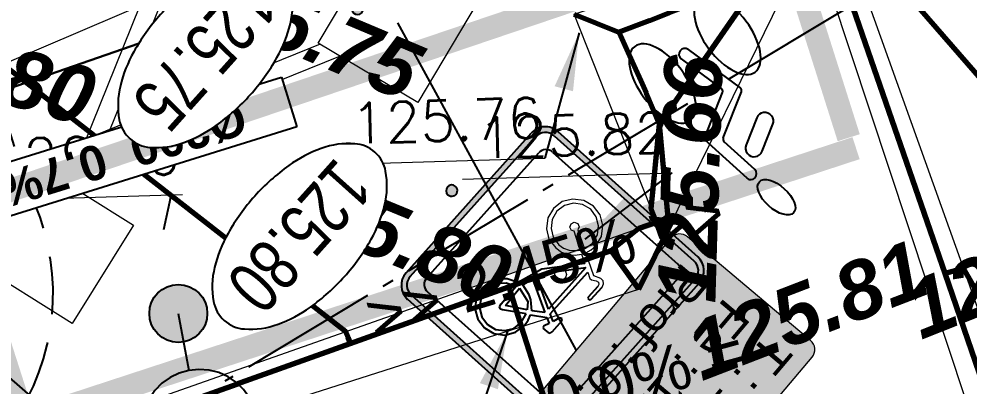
# Model space of a CAD drawing. Header units: metres. Extents: x -2858 to 512, y -1995 to 1252.
# Drawn here: x -1177.99 to -1169.79, y -936.58 to -933.41 of the extents above; entities that cross this region are included whole.
import ezdxf
from ezdxf.enums import TextEntityAlignment as Align
from ezdxf.lldxf.tags import DXFTag

# ---------------------------------------------------------------- set-up
doc = ezdxf.new("R2010")
doc.units = ezdxf.units.M
doc.header["$PDMODE"] = 33
doc.header["$PDSIZE"] = 0.1
doc.linetypes.add('CACHEX2', pattern=[0.75, 0.5, -0.25])
doc.linetypes.add('ECL-1', pattern=[1.51, 1.2, -0.155, 0, -0.155])
for name, color, linetype in [('&G_05_VU_02', 7, 'Continuous'), ('--ui- Voirie- Signalisation', 7, 'Continuous'), ('04-NIV-COT', 1, 'Continuous'), ('05.2-EP-TXT', 5, 'Continuous'), ('09-BT-4X35+TPC75', 1, 'CACHEX2'), ('10-ECL-LUM', 32, 'Continuous'), ('10-ECL-TPC63x1', 32, 'ECL-1'), ('DWG_Projet_-_Pro - 1', 7, 'Continuous')]:
    doc.layers.add(name, color=color, linetype=linetype)
for name, color, linetype, lineweight, true_color in [('03-HCH-15x30-0 à 10cm', 7, 'Continuous', 0, 0xb3ffff), ('Ass - EP - Regards', 5, 'Continuous', 0, 0x0000ff), ('Ass - EP - Réseau', 5, 'Continuous', 0, 0x0000ff), ('Ass - EP - Textes - Regards', 5, 'Continuous', 0, 0x0000ff), ('Ass - EU - Regards', 1, 'Continuous', 0, 0xff0000), ('Ass - EU - Réseau', 1, 'Continuous', 0, 0xff0000), ('Ass - EU - Textes - Regards', 1, 'Continuous', 0, 0xff0000), ('Surface Projet - Textes - Altitudes', 7, 'Continuous', 0, 0x333399), ('Surface PROJET VOIRIE - Cotations - Cotation Points', 7, 'Continuous', 0, 0xc02000), ('Surface PROJET VOIRIE - Entrées en terre talus', 5, 'Continuous', 0, 0x0000ff), ("Surface PROJET VOIRIE - Réseaux d'écoulement", 7, 'Ligne écoulement', 70, 0x33cccc), ('Surface PROJET VOIRIE - Surfaces projet', 7, 'Continuous', 0, 0x333399), ('Surface PROJET VOIRIE - Textes - Altitudes', 7, 'Continuous', 0, 0x333399), ('Surface PROJET VOIRIE - Textes - Pente des côtés', 7, 'Continuous', 0, 0x333399), ("TERRAIN APRES TERR BAT - Lignes d'arêtes", 7, 'Continuous', 0, 0xc04040), ('TERRAIN APRES TERR BAT - Points', 7, 'Continuous', 0, 0x808000)]:
    doc.layers.add(name, color=color, linetype=linetype, lineweight=lineweight, true_color=true_color)
doc.layers.add('04-NIV-MSQ', color=255, linetype='Continuous', lineweight=0)
doc.layers.add('05.2-EP-400PVC', color=5, linetype='Continuous', lineweight=30)
doc.layers.add('DWG_MENSURA_(81 - 06-EU-TXT', color=7, linetype='Continuous', true_color=0x7f1f00)
doc.styles.add('Altitude Surfaces projet', font='arialbi.ttf', dxfattribs={"height": 0.5})
doc.styles.add('ARIAL', font='arial.ttf')
doc.styles.add('ARIAL GRAS', font='arialbd.ttf')
doc.styles.add('Cotation', font='romans.shx')
doc.styles.add('CoteHor.3', font='arial.ttf', dxfattribs={"height": 0.0017})
doc.styles.add('Couches géologiques', font='arial.ttf', dxfattribs={"height": 0.3})
doc.styles.add('Mensura_Standard', font='arial.ttf', dxfattribs={"height": 1})
doc.styles.add('Pente Surfaces projet', font='arial.ttf', dxfattribs={"height": 0.4})
doc.styles.get("Standard").update_dxf_attribs({"font": 'arial.ttf'})
tags = doc.linetypes.add('Ligne écoulement', pattern='A,5,[">",Mensura_Standard,S=2,R=0,X=0,Y=-1],0', length=5).pattern_tags.tags
tags[13:14] = [DXFTag(74, 4), DXFTag(75, 0), DXFTag(340, '0'), DXFTag(46, 0.0), DXFTag(50, 0.0), DXFTag(44, 0.0), DXFTag(45, 0.0)]
doc.dimstyles.get("Standard").update_dxf_attribs({"dimtxt": 0.18, "dimasz": 0.18, "dimexe": 0.18, "dimexo": 0.0625, "dimgap": 0.09, "dimtad": 0, "dimtih": 1, "dimtoh": 1, "dimdec": 4, "dimzin": 0, "dimdsep": 46, "dimtxsty": 'Standard', "dimcen": 0.09, "dimadec": 0, "dimazin": 0, "dimtfac": 1, "dimtdec": 4, "dimtofl": 0, "dimtmove": 0, "dimatfit": 3, "dimfxl": 1, "dimtolj": 1, "dimtzin": 0, "dimarcsym": 0})

# ---------------------------------------------------------------- blocks, each defined once
blk = doc.blocks.new('ECL-LUM1')
at = {"true_color": 0xf8991e}
h = blk.add_hatch(color=30, dxfattribs=at)
h.dxf.hatch_style = 1
edge = h.paths.add_edge_path()
edge.add_arc((0, 0), 0.125, 0, 360)
at = {"color": 30, "true_color": 0xf8991e}
blk.add_circle((0, 0), 0.125, dxfattribs=at)
at = {"color": 30, "lineweight": 0, "true_color": 0xf8991e}
blk.add_wipeout([(0, 0.75), (-0.0434, 0.7462), (-0.0855, 0.7349), (-0.125, 0.7165), (-0.1607, 0.6915), (-0.1915, 0.6607), (-0.2165, 0.625), (-0.2349, 0.5855), (-0.2462, 0.5434), (-0.25, 0.5), (-0.2462, 0.4566), (-0.2349, 0.4145), (-0.2165, 0.375), (-0.1915, 0.3393), (-0.1607, 0.3085), (-0.125, 0.2835), (-0.0855, 0.2651), (-0.0434, 0.2538), (0, 0.25), (0.0434, 0.2538), (0.0855, 0.2651), (0.125, 0.2835), (0.1607, 0.3085), (0.1915, 0.3393), (0.2165, 0.375), (0.2349, 0.4145), (0.2462, 0.4566), (0.25, 0.5), (0.2462, 0.5434), (0.2349, 0.5855), (0.2165, 0.625), (0.1915, 0.6607), (0.1607, 0.6915), (0.125, 0.7165), (0.0855, 0.7349), (0.0434, 0.7462)], dxfattribs=at)
at = {"layer": '&G_05_VU_02'}
h = blk.add_hatch(dxfattribs=at)
h.set_pattern_fill('ANGLE', color=256)
h.set_pattern_definition([(0, (0, 0), (0, 6.985), [5.08, -1.905]), (90, (0, 0), (-6.985, 4e-16), [5.08, -1.905])])
h.paths.add_polyline_path([(0, 0.75), (-0.0434, 0.7462), (-0.0855, 0.7349), (-0.125, 0.7165), (-0.1607, 0.6915), (-0.1915, 0.6607), (-0.2165, 0.625), (-0.2349, 0.5855), (-0.2462, 0.5434), (-0.25, 0.5), (-0.2462, 0.4566), (-0.2349, 0.4145), (-0.2165, 0.375), (-0.1915, 0.3393), (-0.1607, 0.3085), (-0.125, 0.2835), (-0.0855, 0.2651), (-0.0434, 0.2538), (0, 0.25), (0.0434, 0.2538), (0.0855, 0.2651), (0.125, 0.2835), (0.1607, 0.3085), (0.1915, 0.3393), (0.2165, 0.375), (0.2349, 0.4145), (0.2462, 0.4566), (0.25, 0.5), (0.2462, 0.5434), (0.2349, 0.5855), (0.2165, 0.625), (0.1915, 0.6607), (0.1607, 0.6915), (0.125, 0.7165), (0.0855, 0.7349), (0.0434, 0.7462)])
at = {"color": 30, "true_color": 0xf8991e, "flags": 128}
blk.add_lwpolyline([(0, 0.75), (-0.0434, 0.7462), (-0.0855, 0.7349), (-0.125, 0.7165), (-0.1607, 0.6915), (-0.1915, 0.6607), (-0.2165, 0.625), (-0.2349, 0.5855), (-0.2462, 0.5434), (-0.25, 0.5), (-0.2462, 0.4566), (-0.2349, 0.4145), (-0.2165, 0.375), (-0.1915, 0.3393), (-0.1607, 0.3085), (-0.125, 0.2835), (-0.0855, 0.2651), (-0.0434, 0.2538), (0, 0.25), (0.0434, 0.2538), (0.0855, 0.2651), (0.125, 0.2835), (0.1607, 0.3085), (0.1915, 0.3393), (0.2165, 0.375), (0.2349, 0.4145), (0.2462, 0.4566), (0.25, 0.5), (0.2462, 0.5434), (0.2349, 0.5855), (0.2165, 0.625), (0.1915, 0.6607), (0.1607, 0.6915), (0.125, 0.7165), (0.0855, 0.7349), (0.0434, 0.7462)], close=True, dxfattribs=at)
blk.add_lwpolyline([(0, 0), (0, 0.25)], dxfattribs=at)
blk = doc.blocks.new('LKLK')
at = {"layer": '--ui- Voirie- Signalisation', "lineweight": -3, "transparency": 33554687}
h = blk.add_hatch(color=256, dxfattribs=at)
h.dxf.hatch_style = 1
h.paths.add_polyline_path([(1394.152, -173.986, 0.414214), (1394.257, -174.091), (1396.072, -174.091, 0.414214), (1396.177, -173.986), (1396.177, -172.171, 0.414214), (1396.072, -172.066), (1394.257, -172.066, 0.414214), (1394.152, -172.171)], flags=0)
h.paths.add_polyline_path([(1393.949, -174.091, 0.414214), (1394.152, -174.294), (1396.177, -174.294, 0.414214), (1396.379, -174.091), (1396.379, -172.066, 0.414214), (1396.177, -171.864), (1394.152, -171.864, 0.414214), (1393.949, -172.066)])
h.paths.add_polyline_path([(1394.009, -172.066, -0.414214), (1394.152, -171.924), (1396.177, -171.924, -0.414214), (1396.319, -172.066), (1396.319, -174.091, -0.414214), (1396.177, -174.234), (1394.152, -174.234, -0.414214), (1394.009, -174.091)], flags=16)
h.paths.add_polyline_path([(1394.152, -172.171, -0.414214), (1394.257, -172.066), (1396.072, -172.066, -0.414214), (1396.177, -172.171), (1396.177, -173.986, -0.414214), (1396.072, -174.091), (1394.257, -174.091, -0.414214), (1394.152, -173.986)], flags=0)
for p, q in [((1394.152, -171.864), (1396.177, -171.864)), ((1394.152, -171.924), (1396.177, -171.924)), ((1394.257, -172.066), (1396.072, -172.066)), ((1396.319, -172.066), (1396.319, -174.091)), ((1396.379, -172.066), (1396.379, -174.091)), ((1396.177, -172.171), (1396.177, -173.986)), ((1395.063, -172.615), (1394.88, -172.615)), ((1395.076, -172.621), (1395.063, -172.615)), ((1394.907, -172.656), (1395.062, -172.656)), ((1395.062, -172.656), (1395.076, -172.65)), ((1395.076, -172.636), (1395.076, -172.621)), ((1395.076, -172.65), (1395.076, -172.636)), ((1395.439, -172.696), (1395.424, -172.714)), ((1395.424, -172.714), (1395.437, -172.737)), ((1395.601, -172.696), (1395.439, -172.696)), ((1395.624, -172.701), (1395.601, -172.696)), ((1395.637, -172.722), (1395.624, -172.701)), ((1395.437, -172.737), (1395.51, -172.762)), ((1395.51, -172.762), (1395.471, -172.841)), ((1395.522, -172.84), (1395.554, -172.779)), ((1395.554, -172.779), (1395.609, -172.802)), ((1395.609, -172.802), (1395.629, -172.802)), ((1395.629, -172.802), (1395.637, -172.786)), ((1395.637, -172.786), (1395.637, -172.722)), ((1395.203, -173.195), (1394.842, -172.887)), ((1394.842, -172.887), (1395.446, -172.887)), ((1395.471, -172.841), (1394.864, -172.84)), ((1395.446, -172.888), (1395.287, -173.185)), ((1395.316, -173.235), (1395.498, -172.892)), ((1395.498, -172.892), (1395.579, -173.009)), ((1395.619, -172.992), (1395.522, -172.84)), ((1394.816, -172.925), (1395.171, -173.228)), ((1395.579, -173.009), (1395.497, -173.097)), ((1395.681, -172.972), (1395.619, -172.992)), ((1395.75, -173.011), (1395.643, -173.033)), ((1395.75, -172.963), (1395.681, -172.972)), ((1395.867, -172.986), (1395.75, -172.963)), ((1395.85, -173.029), (1395.75, -173.011)), ((1395.967, -173.052), (1395.867, -172.986)), ((1395.497, -173.097), (1395.468, -173.147)), ((1395.484, -173.271), (1395.534, -173.109)), ((1395.534, -173.109), (1395.604, -173.052)), ((1395.604, -173.052), (1395.724, -173.258)), ((1395.643, -173.033), (1395.782, -173.252)), ((1395.643, -173.033), (1395.782, -173.252)), ((1395.931, -173.085), (1395.85, -173.029)), ((1395.988, -173.167), (1395.931, -173.085)), ((1396.034, -173.15), (1395.967, -173.052)), ((1395.171, -173.228), (1395.447, -173.323)), ((1395.263, -173.215), (1395.203, -173.195)), ((1395.287, -173.185), (1395.263, -173.215)), ((1395.468, -173.147), (1395.434, -173.269)), ((1396.006, -173.267), (1395.988, -173.167)), ((1396.057, -173.268), (1396.034, -173.15)), ((1395.434, -173.269), (1395.316, -173.235)), ((1395.447, -173.323), (1395.496, -173.438)), ((1395.724, -173.258), (1395.484, -173.271)), ((1395.743, -173.308), (1395.496, -173.314)), ((1395.496, -173.314), (1395.542, -173.415)), ((1395.78, -173.297), (1395.743, -173.308)), ((1395.79, -173.273), (1395.78, -173.297)), ((1395.782, -173.252), (1395.79, -173.273)), ((1395.987, -173.367), (1396.006, -173.267)), ((1396.033, -173.385), (1396.057, -173.268)), ((1395.542, -173.415), (1395.597, -173.474)), ((1395.931, -173.45), (1395.987, -173.367)), ((1395.968, -173.485), (1396.033, -173.385)), ((1395.496, -173.438), (1395.562, -173.508)), ((1395.562, -173.508), (1395.65, -173.557)), ((1395.597, -173.474), (1395.668, -173.511)), ((1395.668, -173.511), (1395.751, -173.524)), ((1395.751, -173.524), (1395.85, -173.504)), ((1395.85, -173.504), (1395.931, -173.45)), ((1395.872, -173.55), (1395.968, -173.485)), ((1395.65, -173.557), (1395.75, -173.574)), ((1395.75, -173.574), (1395.872, -173.55)), ((1396.072, -174.091), (1394.257, -174.091)), ((1396.177, -174.234), (1394.152, -174.234)), ((1396.177, -174.294), (1394.152, -174.294))]:
    blk.add_line(p, q, dxfattribs=at)
for centre, radius, start, end in [((1396.177, -172.066), 0.203, 360, 90), ((1396.177, -172.066), 0.143, 360, 90), ((1396.072, -172.171), 0.105, 360, 90), ((1396.072, -173.986), 0.105, 270, 360), ((1396.177, -174.091), 0.203, 270, 360), ((1396.177, -174.091), 0.143, 270, 360)]:
    blk.add_arc(centre, radius, start, end, dxfattribs=at)
for p, q in [((1393.949, -174.091), (1393.949, -172.066)), ((1394.009, -174.091), (1394.009, -172.066)), ((1394.152, -173.986), (1394.152, -172.171))]:
    blk.add_line(p, q)
at = {"color": 0, "linetype": 'Continuous', "lineweight": 5}
for p, q in [((1394.88, -172.615), (1394.844, -172.627)), ((1394.824, -172.652), (1394.822, -172.689)), ((1394.822, -172.689), (1394.849, -172.763)), ((1394.844, -172.627), (1394.824, -172.652)), ((1394.869, -172.679), (1394.884, -172.662)), ((1394.874, -172.707), (1394.869, -172.679)), ((1394.899, -172.755), (1394.874, -172.707)), ((1394.884, -172.662), (1394.907, -172.656)), ((1394.849, -172.763), (1394.724, -172.993)), ((1394.864, -172.84), (1394.899, -172.775)), ((1394.899, -172.775), (1394.899, -172.755)), ((1394.478, -172.986), (1394.382, -173.052)), ((1394.595, -172.962), (1394.478, -172.986)), ((1394.596, -173.01), (1394.496, -173.029)), ((1394.662, -172.971), (1394.595, -172.962)), ((1394.7, -173.032), (1394.596, -173.01)), ((1394.724, -172.993), (1394.662, -172.971)), ((1394.765, -173.018), (1394.816, -172.925)), ((1394.82, -173.062), (1394.765, -173.018)), ((1394.382, -173.052), (1394.315, -173.15)), ((1394.414, -173.084), (1394.358, -173.17)), ((1394.496, -173.029), (1394.414, -173.084)), ((1394.597, -173.222), (1394.7, -173.032)), ((1394.741, -173.058), (1394.635, -173.243)), ((1394.787, -173.1), (1394.741, -173.058)), ((1394.822, -173.145), (1394.787, -173.1)), ((1394.864, -173.122), (1394.82, -173.062)), ((1394.892, -173.193), (1394.864, -173.122)), ((1394.315, -173.15), (1394.291, -173.268)), ((1394.358, -173.17), (1394.338, -173.267)), ((1394.562, -173.234), (1394.597, -173.222)), ((1394.845, -173.207), (1394.822, -173.145)), ((1394.851, -173.267), (1394.845, -173.207)), ((1394.899, -173.271), (1394.892, -173.193)), ((1394.291, -173.268), (1394.317, -173.384)), ((1394.338, -173.267), (1394.359, -173.368)), ((1394.545, -173.27), (1394.562, -173.234)), ((1394.561, -173.307), (1394.545, -173.27)), ((1394.597, -173.32), (1394.561, -173.307)), ((1394.631, -173.307), (1394.597, -173.32)), ((1394.646, -173.268), (1394.631, -173.307)), ((1394.635, -173.243), (1394.646, -173.268)), ((1394.832, -173.367), (1394.851, -173.267)), ((1394.878, -173.389), (1394.899, -173.271)), ((1394.317, -173.384), (1394.384, -173.485)), ((1394.359, -173.368), (1394.414, -173.45)), ((1394.777, -173.449), (1394.832, -173.367)), ((1394.813, -173.482), (1394.878, -173.389)), ((1394.384, -173.485), (1394.481, -173.554)), ((1394.414, -173.45), (1394.496, -173.505)), ((1394.496, -173.505), (1394.596, -173.525)), ((1394.596, -173.525), (1394.696, -173.504)), ((1394.696, -173.504), (1394.777, -173.449)), ((1394.716, -173.55), (1394.813, -173.482)), ((1394.481, -173.554), (1394.599, -173.571)), ((1394.599, -173.571), (1394.716, -173.55))]:
    blk.add_line(p, q, dxfattribs=at)
for centre, radius, start, end in [((1394.152, -172.066), 0.203, 90, 180), ((1394.152, -172.066), 0.143, 90, 180), ((1394.257, -172.171), 0.105, 90, 180), ((1394.257, -173.986), 0.105, 180, 270), ((1394.152, -174.091), 0.203, 180, 270), ((1394.152, -174.091), 0.142, 180, 270)]:
    blk.add_arc(centre, radius, start, end)
blk = doc.blocks.new('cyciste')
at = {"layer": 'DWG_Projet_-_Pro - 1', "color": 7, "linetype": 'Continuous', "ltscale": 2}
for p, q in [((-0.1265, 0.3501), (0.1564, -0.0474)), ((-0.2073, 0.2911), (0, 0)), ((0.0005, -0.034), (-0.2363, -0.3892)), ((0.1567, -0.0701), (-0.0761, -0.4193)), ((0.1357, -0.8439), (-0.2338, -0.4257)), ((0.2106, -0.7776), (-0.0736, -0.4559))]:
    blk.add_line(p, q, dxfattribs=at)
at = {"layer": 'DWG_Projet_-_Pro - 1', "ltscale": 2, "flags": 128}
blk.add_lwpolyline([(-0.3184, -0.1416), (-0.1796, 0.0663, 1.000283), (-0.3043, 0.1496), (-0.4431, -0.0584, 1.0002)], format="xyb", close=True, dxfattribs=at)
at = {"layer": 'DWG_Projet_-_Pro - 1', "color": 7, "linetype": 'Continuous', "ltscale": 2}
for centre, radius, start, end in [((-0.1662, 0.3198), 0.05, 35.44569, 215.43357), ((-0.0245, -0.0174), 0.03, 326.34395, 35.35061), ((0.1401, -0.0589), 0.02, 326.33198, 35.3547), ((-0.2113, -0.4058), 0.03, 146.31397, 221.48828), ((-0.0511, -0.4359), 0.03, 146.30211, 221.45527), ((0.1731, -0.8107), 0.05, 221.46844, 41.45632)]:
    blk.add_arc(centre, radius, start, end, dxfattribs=at)
for centre, major_axis, start_param, end_param in [((-0.3406, 0.564), (-0.1164, 0.1627), 6.283185, 12.566361), ((0.414, -0.6042), (-0.1664, 0.3637), 0, 6.283175), ((-0.2225, -0.8955), (-0.1664, 0.3637), 0, 6.283175)]:
    blk.add_ellipse(centre, major_axis=major_axis, ratio=0.5, start_param=start_param, end_param=end_param, dxfattribs=at)
blk = doc.blocks.new('MENSURA_LEADER22', base_point=(-1135.1016, -955.2362))
at = {"layer": 'Surface PROJET VOIRIE - Cotations - Cotation Points'}
blk.add_line((-1135.1016, -955.2362), (-1133.2908, -955.2362), dxfattribs=at)
at = {"layer": 'Surface PROJET VOIRIE - Cotations - Cotation Points', "style": 'Cotation'}
blk.add_text('126.06', height=0.35, dxfattribs=at).set_placement((-1134.9558, -954.7112), align=Align.TOP_LEFT)
blk = doc.blocks.new('MENSURA_LEADER24', base_point=(-1130.8715, -955.1753))
at = {"layer": 'Surface PROJET VOIRIE - Cotations - Cotation Points'}
blk.add_line((-1130.8715, -955.1753), (-1129.0607, -955.1753), dxfattribs=at)
at = {"layer": 'Surface PROJET VOIRIE - Cotations - Cotation Points', "style": 'Cotation'}
blk.add_text('125.82', height=0.35, dxfattribs=at).set_placement((-1130.7257, -954.6503), align=Align.TOP_LEFT)
blk = doc.blocks.new('MENSURA_LEADER28', base_point=(-1131.9662, -955.0163))
at = {"layer": 'Surface PROJET VOIRIE - Cotations - Cotation Points'}
blk.add_line((-1131.9662, -955.0163), (-1130.1554, -955.0163), dxfattribs=at)
at = {"layer": 'Surface PROJET VOIRIE - Cotations - Cotation Points', "style": 'Cotation'}
blk.add_text('125.76', height=0.35, dxfattribs=at).set_placement((-1131.8204, -954.4913), align=Align.TOP_LEFT)
blk = doc.blocks.new('MENSURA_LEADER256', base_point=(-1129.0221, -955.6633))
at = {"layer": 'Ass - EP - Textes - Regards', "true_color": 0xffffff}
h = blk.add_hatch(color=7, dxfattribs=at)
edge = h.paths.add_edge_path(flags=0)
edge.add_arc((-1130.705, -957.6965), 0.1024, 138.16176, 228.16176)
edge.add_line((-1130.7733, -957.7728), (-1129.7376, -958.7001))
edge.add_arc((-1129.6693, -958.6238), 0.1024, 228.16176, 318.16176)
edge.add_line((-1129.5929, -958.6921), (-1127.9021, -956.8035))
edge.add_arc((-1127.9784, -956.7352), 0.1024, 318.16176, 408.16176)
edge.add_line((-1127.9101, -956.6589), (-1128.9458, -955.7316))
edge.add_arc((-1129.0141, -955.8079), 0.1024, 48.16176, 138.16176)
edge.add_line((-1129.0904, -955.7396), (-1130.7813, -957.6282))
at = {"layer": 'Ass - EP - Textes - Regards', "color": 5, "true_color": 0x0000ff, "flags": 128}
blk.add_lwpolyline([(-1130.7813, -957.6282), (-1130.7813, -957.6282, 0.414214), (-1130.7733, -957.7728), (-1129.7376, -958.7001), (-1129.7376, -958.7001, 0.414214), (-1129.5929, -958.6921), (-1127.9021, -956.8035), (-1127.9021, -956.8035, 0.414214), (-1127.9101, -956.6589), (-1128.9458, -955.7316), (-1128.9458, -955.7316, 0.414214), (-1129.0904, -955.7396)], format="xyb", close=True, dxfattribs=at)
at = {"layer": 'Ass - EP - Textes - Regards', "color": 5, "true_color": 0x0000ff, "style": 'Couches géologiques'}
for s, p in [('Prof : 0.68m', (-1128.7655, -956.1413)), ('Fe : 125.16', (-1128.4116, -956.4581)), ('T : 125.84', (-1128.0577, -956.775))]:
    blk.add_text(s, height=0.3, rotation=228.16176, dxfattribs=at).set_placement(p, align=Align.TOP_LEFT)
blk = doc.blocks.new('Default_SymbolReg')
at = {"color": 7, "linetype": 'Continuous', "lineweight": 0, "flags": 128}
blk.add_lwpolyline([(-0.5, -0.5), (-0.5, 0.5), (0.5, 0.5), (0.5, -0.5), (-0.5, -0.5)], dxfattribs=at)
blk = doc.blocks.new('PENTE')
at = {"layer": 'Surface PROJET VOIRIE - Textes - Pente des côtés', "color": 96, "true_color": 0x008000, "style": 'Pente Surfaces projet'}
blk.add_text('= 0.0% =', height=0.4, rotation=151.74361, dxfattribs=at).set_placement((3058.504, -573.2933), align=Align.MIDDLE_CENTER)
at = {"layer": 'Surface PROJET VOIRIE - Textes - Pente des côtés', "color": 24, "true_color": 0x993300, "style": 'Pente Surfaces projet'}
blk.add_text('>> 2.45% >>', height=0.4, rotation=153.43336, dxfattribs=at).set_placement((3058.2542, -574.4679), align=Align.MIDDLE_CENTER)
blk = doc.blocks.new('ALTI')
at = {"layer": 'Surface PROJET VOIRIE - Textes - Altitudes', "color": 24, "true_color": 0x993300, "style": 'Altitude Surfaces projet'}
for s, rotation, p in [('125.81', 153.58359, (3585.8166, -863.1987)), ('125.81', 152.92112, (3587.3434, -864.3698)), ('125.80', 109.52744, (3588.6497, -868.0039)), ('125.75', 108.98289, (3587.8296, -869.7709))]:
    blk.add_text(s, height=0.5, rotation=rotation, dxfattribs=at).set_placement(p, align=Align.MIDDLE_LEFT)
at = {"layer": 'Surface PROJET VOIRIE - Textes - Altitudes', "color": 96, "true_color": 0x008000, "style": 'Altitude Surfaces projet'}
for s, rotation, p in [('125.66', 220.16271, (3587.0401, -864.6995)), ('125.80', 115.81677, (3590.0818, -871.6205))]:
    blk.add_text(s, height=0.5, rotation=rotation, dxfattribs=at).set_placement(p, align=Align.MIDDLE_LEFT)
blk = doc.blocks.new('NIV-HG')
h = blk.add_hatch(color=256)
edge = h.paths.add_edge_path()
edge.add_arc((0.1, -0.1), 0.0187, 180, 360)
edge.add_arc((0.1, -0.1), 0.0187, 0, 180)
blk.add_lwpolyline([(0.0812, -0.1, 1), (0.1187, -0.1, 1)], format="xyb", close=True)
at = {"layer": '04-NIV-MSQ', "flags": 128}
blk.add_lwpolyline([(0.175, -0.375), (0.1811, -0.3387), (0.1985, -0.3063), (0.2379, -0.2654), (0.2848, -0.2336), (0.3404, -0.2087), (0.3988, -0.1915), (0.4739, -0.1791), (0.55, -0.175), (0.6261, -0.1791), (0.7012, -0.1915), (0.7596, -0.2087), (0.8152, -0.2336), (0.8621, -0.2654), (0.9015, -0.3063), (0.9189, -0.3387), (0.925, -0.375), (0.9189, -0.4113), (0.9015, -0.4437), (0.8621, -0.4846), (0.8152, -0.5164), (0.7596, -0.5413), (0.7012, -0.5585), (0.6261, -0.5709), (0.55, -0.575), (0.4739, -0.5709), (0.3988, -0.5585), (0.3404, -0.5413), (0.2848, -0.5164), (0.2379, -0.4846), (0.1985, -0.4437), (0.1811, -0.4113)], close=True, dxfattribs=at)
blk.add_wipeout([(0.175, -0.375), (0.1811, -0.3387), (0.1985, -0.3063), (0.2379, -0.2654), (0.2848, -0.2336), (0.3404, -0.2087), (0.3988, -0.1915), (0.4739, -0.1791), (0.55, -0.175), (0.6261, -0.1791), (0.7012, -0.1915), (0.7596, -0.2087), (0.8152, -0.2336), (0.8621, -0.2654), (0.9015, -0.3063), (0.9189, -0.3387), (0.925, -0.375), (0.9189, -0.4113), (0.9015, -0.4437), (0.8621, -0.4846), (0.8152, -0.5164), (0.7596, -0.5413), (0.7012, -0.5585), (0.6261, -0.5709), (0.55, -0.575), (0.4739, -0.5709), (0.3988, -0.5585), (0.3404, -0.5413), (0.2848, -0.5164), (0.2379, -0.4846), (0.1985, -0.4437), (0.1811, -0.4113)]).dxf.layer = '04-NIV-MSQ'
blk.add_lwpolyline([(0.175, -0.375, 0.166601), (0.1985, -0.4437, 0.105514), (0.2848, -0.5164, 0.068239), (0.3988, -0.5585, 0.054409), (0.55, -0.575, 0.054409), (0.7012, -0.5585, 0.068239), (0.8152, -0.5164, 0.105514), (0.9015, -0.4437, 0.166601), (0.925, -0.375, 0.166601), (0.9015, -0.3063, 0.105514), (0.8152, -0.2336, 0.068239), (0.7012, -0.1915, 0.054409), (0.55, -0.175, 0.054409), (0.3988, -0.1915, 0.068239), (0.2848, -0.2336, 0.105514), (0.1985, -0.3063, 0.166601)], format="xyb", close=True)
at = {"style": 'ARIAL', "width": 0.75}
blk.add_attdef('COTE', text='', height=0.175, dxfattribs=at).set_placement((0.55, -0.375), align=Align.MIDDLE_CENTER)
blk = doc.blocks.new('ASSAI')
at = {"layer": 'Ass - EP - Réseau', "flags": 128}
for points in [[(1273.2278, -314.0411), (1276.7241, -315.7573), (1281.8035, -318.2506)], [(1273.2661, -314.2382), (1276.6536, -315.9009), (1281.733, -318.3942)]]:
    blk.add_lwpolyline(points, dxfattribs=at)
at = {"layer": 'Ass - EU - Réseau', "flags": 128}
for points in [[(1272.8255, -315.8977), (1275.5925, -314.8954)], [(1272.8533, -316.0578), (1275.6203, -315.0555)]]:
    blk.add_lwpolyline(points, dxfattribs=at)
at = {"layer": 'DWG_MENSURA_(81 - 06-EU-TXT', "linetype": 'Continuous'}
blk.add_line((1275.1142, -314.3179), (1275.3613, -314.1773), dxfattribs=at)
at = {"layer": 'Surface PROJET VOIRIE - Entrées en terre talus', "flags": 128}
blk.add_lwpolyline([(1271.0571, -312.1762), (1271.2153, -312.2571), (1271.471, -312.3879), (1271.598, -312.0985), (1271.6561, -311.9659), (1271.7012, -311.8632), (1271.8274, -311.5952), (1270.3585, -311.78), (1270.2046, -311.7609), (1270.9083, -312.1)], close=True, dxfattribs=at)
at = {"layer": "Surface PROJET VOIRIE - Réseaux d'écoulement", "flags": 128}
for points in [[(1279.1138, -294.1626), (1277.9606, -296.3128), (1273.6852, -302.2418), (1272.7467, -303.5433), (1271.0066, -308.8103), (1271.1441, -308.8989)], [(1279.4823, -296.8078), (1278.3938, -296.3991), (1278.3938, -296.3991), (1278.3938, -296.3991), (1277.6935, -297.6828), (1277.361, -297.7025), (1275.8175, -300.4926), (1274.5444, -302.8185), (1271.1441, -308.8989), (1269.6619, -311.5619)], [(1284.0181, -302.0266), (1276.9938, -306.094), (1273.9225, -311.3181), (1273.7558, -311.6017), (1273.7411, -311.6267), (1272.9187, -311.1792)], [(1269.8388, -308.5605), (1269.4464, -311.6842), (1269.6647, -311.5672), (1269.6619, -311.5619)], [(1273.0076, -310.7803), (1272.391, -310.9543), (1272.4074, -310.9736), (1272.4721, -311.0496), (1272.4744, -311.0508), (1272.4185, -311.1626), (1271.8274, -311.5952), (1271.7012, -311.8632)], [(1273.0076, -310.7803), (1272.9187, -311.1792)], [(1272.44, -310.9405), (1272.4744, -311.0508)], [(1272.5453, -310.9216), (1272.4744, -311.0508)], [(1272.3786, -311.0029), (1271.8274, -311.5952)], [(1272.3786, -311.0029), (1272.4721, -311.0496)], [(1272.614, -311.1274), (1272.4744, -311.0508)], [(1272.614, -311.1274), (1272.9187, -311.1792)], [(1269.7378, -311.7033), (1270.2046, -311.7609), (1270.3585, -311.78), (1271.8274, -311.5952)], [(1273.8644, -319.5668), (1273.8739, -319.5638), (1274.7737, -317.8485), (1275.2743, -316.8943), (1274.9696, -312.4204), (1274.9696, -312.4204), (1274.993, -312.3738), (1275.019, -312.3222), (1273.7411, -311.6267)], [(1271.471, -312.3879), (1271.598, -312.0985), (1271.6561, -311.9659), (1271.7012, -311.8632)], [(1271.6104, -312.778), (1271.471, -312.3879), (1271.2153, -312.2571), (1271.0571, -312.1762), (1270.9083, -312.1)], [(1279.0603, -314.6132), (1278.2342, -314.0719), (1275.019, -312.3222)]]:
    blk.add_lwpolyline(points, dxfattribs=at)
at = {"layer": 'Surface PROJET VOIRIE - Surfaces projet', "flags": 128}
blk.add_lwpolyline([(1279.0381, -314.6536), (1272.4744, -311.0508), (1271.6104, -312.778), (1269.7378, -311.7033), (1269.4464, -311.6842), (1271.0066, -308.8103), (1274.3457, -302.7181)], dxfattribs=at)
blk.add_lwpolyline([(1289.7386, -291.7137), (1284.2718, -288.4816), (1279.4823, -296.8078), (1284.9035, -300.1137), (1284.0181, -302.0266), (1289.7692, -305.0951), (1291.0775, -303.5232), (1296.3539, -306.4881), (1301.2377, -298.3835), (1303.3826, -299.144), (1301.3144, -302.0585), (1297.7519, -307.2332), (1294.1144, -311.6161), (1289.2066, -320.7149), (1280.4573, -315.6788), (1278.3431, -313.9171), (1273.0076, -310.7803), (1269.7378, -311.7033), (1276.0596, -300.6774), (1283.9564, -286.2036), (1289.352, -288.8804), (1288.7379, -290.2458), (1291.774, -291.9381)], close=True, dxfattribs=at)
at = {"layer": "TERRAIN APRES TERR BAT - Lignes d'arêtes", "flags": 128}
blk.add_lwpolyline([(1276.2844, -316.6597), (1273.8568, -315.5294), (1273.8568, -315.5294), (1273.0667, -315.1263), (1273.0667, -315.1263), (1272.7856, -314.9705), (1272.7856, -314.9705), (1269.1669, -313.1061), (1268.5697, -313.0493), (1268.0978, -313.421), (1267.7344, -314.0525), (1267.7344, -314.0525), (1266.275, -315.8976)], dxfattribs=at)
at = {"layer": 'TERRAIN APRES TERR BAT - Points'}
blk.add_point((1273.364, -311.3665), dxfattribs=at)
at = {"layer": 'Ass - EP - Regards', "rotation": 191.0068566195708}
blk.add_blockref('Default_SymbolReg', (1272.6838, -313.8632), dxfattribs=at)
at = {"layer": 'Ass - EP - Textes - Regards', "rotation": 133.5650505867652}
blk.add_blockref('MENSURA_LEADER256', (1272.3935, -310.8706), dxfattribs=at)
at = {"layer": 'Ass - EU - Regards', "rotation": 189.8569132843159}
blk.add_blockref('Default_SymbolReg', (1276.0838, -314.8025, 125.9779), dxfattribs=at)
at = {"layer": 'Surface PROJET VOIRIE - Cotations - Cotation Points', "rotation": 133.5650505867652}
for name, p in [('MENSURA_LEADER24', (1273.3145, -312.547)), ('MENSURA_LEADER28', (1273.9538, -313.4498)), ('MENSURA_LEADER22', (1276.2739, -315.5702))]:
    blk.add_blockref(name, p, dxfattribs=at)
at = {"layer": 'Surface PROJET VOIRIE - Textes - Altitudes', "color": 24, "true_color": 0x993300, "style": 'CoteHor.3'}
for s, rotation, p in [('125.81', 151.38814, (1271.0037, -308.8087)), ('125.80', 107.33198, (1272.4774, -311.0606))]:
    blk.add_text(s, height=0.0017, rotation=rotation, dxfattribs=at).set_placement(p, align=Align.MIDDLE_LEFT)
at = {"layer": 'Surface PROJET VOIRIE - Textes - Altitudes', "color": 96, "true_color": 0x008000, "style": 'CoteHor.3'}
blk.add_text('126.00', height=0.0017, rotation=82.6556, dxfattribs=at).set_placement((1273.008, -310.7771), align=Align.MIDDLE_LEFT)
at = {"layer": 'Surface PROJET VOIRIE - Textes - Altitudes', "color": 105, "true_color": 0x339966, "style": 'CoteHor.3'}
for s, p in [('125.55', (1271.8277, -311.5949)), ('125.55', (1271.7015, -311.8629)), ('125.55', (1271.6564, -311.9656)), ('125.55', (1271.5983, -312.0982)), ('125.55', (1271.2156, -312.2568)), ('125.56', (1271.4713, -312.3876))]:
    blk.add_text(s, height=0.0017, rotation=133.56505, dxfattribs=at).set_placement(p, align=Align.TOP_LEFT)
at = {"layer": 'Ass - EP - Textes - Regards', "linetype": 'Continuous', "lineweight": 0}
blk.add_leader([(1272.6838, -313.8632), (1273.7628, -310.8293)], dimstyle='Standard', override={"dimasz": 0, "dimldrblk": 'None'}, dxfattribs=at)
at = {"layer": 'Ass - EU - Textes - Regards', "linetype": 'Continuous', "lineweight": 0}
blk.add_leader([(1277.234, -316.4325), (1277.1628, -311.7686)], dimstyle='Standard', override={"dimasz": 0, "dimldrblk": 'None'}, dxfattribs=at)
at = {"layer": 'Surface PROJET VOIRIE - Cotations - Cotation Points', "linetype": 'Continuous', "lineweight": 0}
for points in [[(1274.0354, -311.3809), (1275.7301, -310.6555)], [(1272.9942, -311.4123), (1272.0666, -311.2349)], [(1271.703, -312.6394), (1272.7058, -312.1377)]]:
    blk.add_leader(points, dimstyle='Standard', override={"dimasz": 0.5}, dxfattribs=at)

msp = doc.modelspace()

# ---------------------------------------------------------------- linework, layer by layer
at = {"layer": '09-BT-4X35+TPC75', "flags": 128}
msp.add_lwpolyline([(-1179.3278, -930.4641), (-1177.9138, -934.8918, -0.556151), (-1179.6555, -937.7544), (-1189.0053, -940.6995)], format="xyb", dxfattribs=at)

# ---------------------------------------------------------------- block references
at = {"layer": '--ui- Voirie- Signalisation', "lineweight": -3, "transparency": 33554687, "xscale": 0.8, "yscale": 0.8, "zscale": 0.8, "rotation": 228.1617603435354}
msp.add_blockref('LKLK', (-325.7344, -196.4554), dxfattribs=at)
at = {"ltscale": 2, "rotation": 192.1959294941098}
msp.add_blockref('cyciste', (-1171.9062, -934.4724), dxfattribs=at)
at = {"layer": '10-ECL-LUM', "color": 254, "true_color": 0xffffc1, "xscale": 2, "yscale": 2, "zscale": 2, "rotation": 190.5606988008038}
msp.add_blockref('ECL-LUM1', (-1176.6175, -935.9549), dxfattribs=at)

# ---------------------------------------------------------------- next in the draw order: linework, layer by layer
at = {"layer": '10-ECL-TPC63x1', "color": 9, "true_color": 0xd19cc7, "flags": 128}
msp.add_lwpolyline([(-1156.1144, -906.4148), (-1172.5146, -910.9521), (-1170.0908, -919.6277), (-1167.5364, -931.3332), (-1176.2169, -936.5409)], dxfattribs=at)

# ---------------------------------------------------------------- next in the draw order: block references
at = {"layer": '05.2-EP-TXT', "rotation": 228.1617603435354}
msp.add_blockref('ASSAI', (-91.9684, -194.614), dxfattribs=at)

# ---------------------------------------------------------------- next in the draw order: linework, layer by layer
at = {"layer": '05.2-EP-400PVC', "flags": 128}
msp.add_lwpolyline([(-1175.0029, -932.9409), (-1192.2164, -938.9201)], dxfattribs=at)

# ---------------------------------------------------------------- next in the draw order: texts
at = {"layer": '05.2-EP-TXT', "insert": (-1177.2282, -934.5817), "char_height": 0.3, "attachment_point": 5, "rotation": 197.26791, "style": 'ARIAL GRAS', "bg_fill": 19, "box_fill_scale": 1.25, "bg_fill_color": 256, "bg_fill_transparency": 0}
msp.add_mtext_dynamic_manual_height_columns('%%C200  0,7%>', width=3.110967, gutter_width=7.5, heights=[0], dxfattribs=at)

# ---------------------------------------------------------------- next in the draw order: linework, layer by layer
at = {"layer": '03-HCH-15x30-0 à 10cm', "const_width": 0.2, "flags": 128}
msp.add_lwpolyline([(-1170.7675, -934.5277), (-1177.9484, -936.8826), (-1178.5353, -935.0506), (-1171.4015, -932.6342), (-1170.8307, -934.4375)], dxfattribs=at)

# ---------------------------------------------------------------- next in the draw order: block references
at = {"layer": 'Surface Projet - Textes - Altitudes', "rotation": 228.1617603435354}
msp.add_blockref('ALTI', (1864.6589, 1159.8136), dxfattribs=at)
at = {"layer": 'Surface PROJET VOIRIE - Textes - Pente des côtés', "rotation": 223.6617603435353}
msp.add_blockref('PENTE', (1435.5899, 760.2993), dxfattribs=at)

# ---------------------------------------------------------------- next in the draw order: block references
at = {"layer": '04-NIV-COT', "xscale": 2.600000000000001, "yscale": 2.600000000000001, "zscale": 2.600000000000001, "rotation": 228.1617603435354}
msp.add_blockref('NIV-HG', (-1174.7039, -933.3056), dxfattribs=at).add_auto_attribs({'COTE': '125.75'})

# ---------------------------------------------------------------- next in the draw order: block references
msp.add_blockref('NIV-HG', (-1173.8904, -934.8743), dxfattribs=at).add_auto_attribs({'COTE': '125.80'})

doc.saveas('drawing.dxf')
